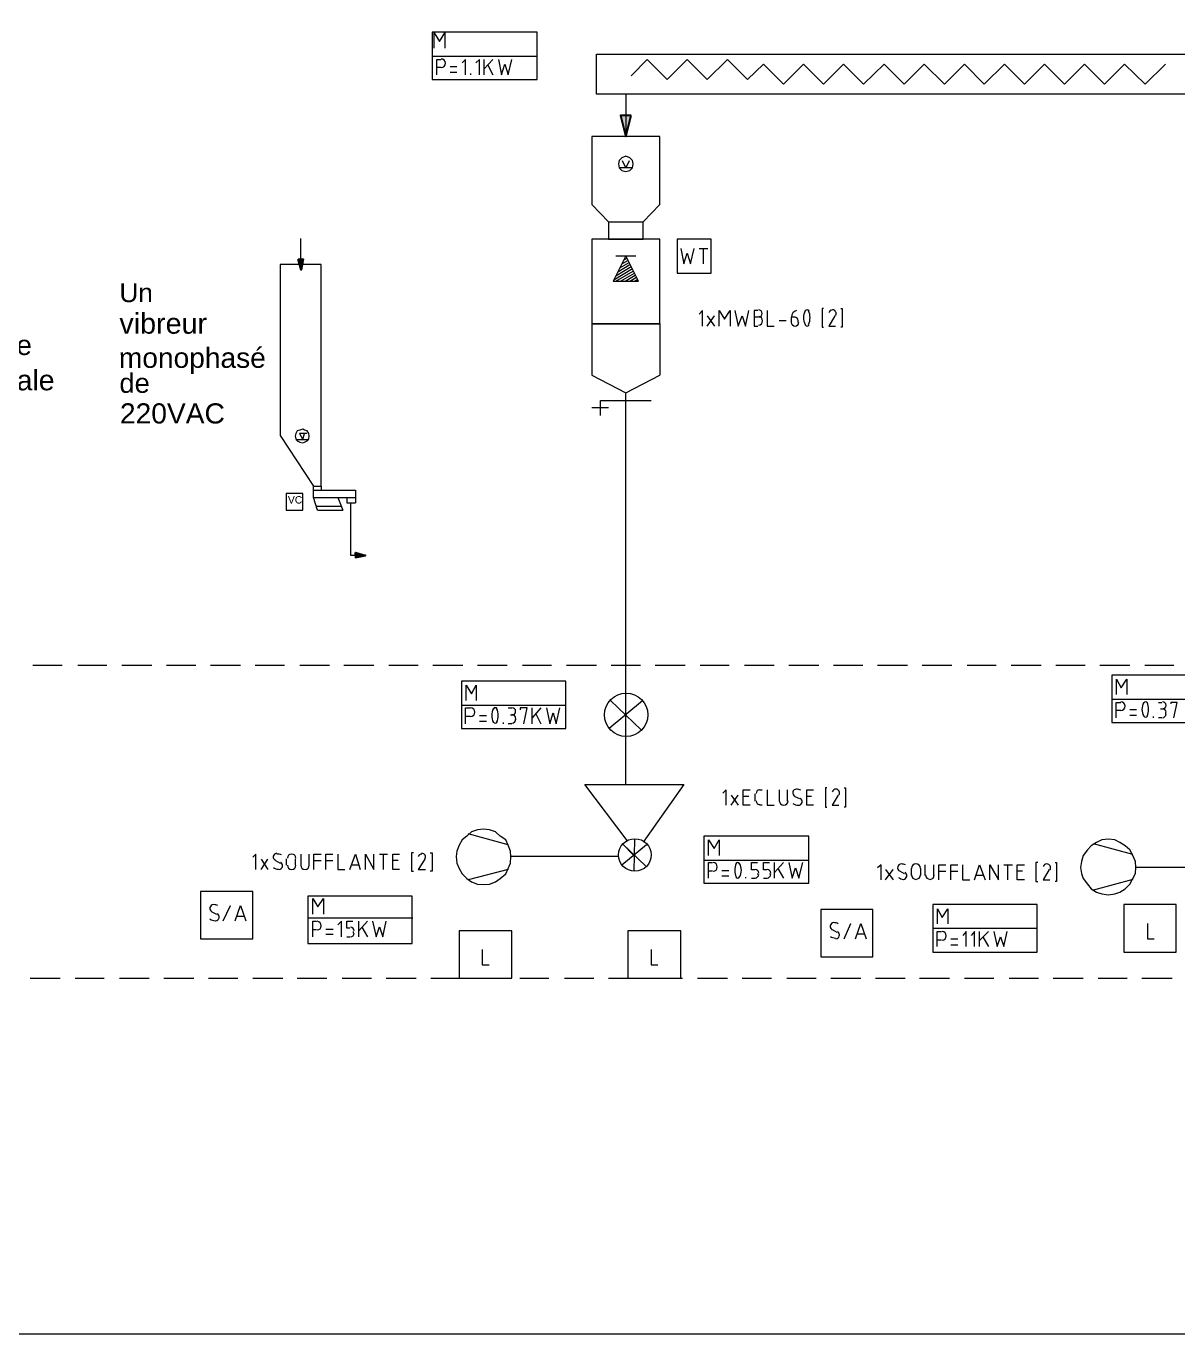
# Model space of a CAD drawing. Header units: millimetres. Extents: x 7 to 416, y 7 to 290.
# Drawn here: x 203.3 to 276.3, y 6.6 to 89.6 of the extents above; entities that cross this region are included whole.
import ezdxf

# ---------------------------------------------------------------- set-up
doc = ezdxf.new("R2010")
doc.units = ezdxf.units.MM
doc.header["$MEASUREMENT"] = 0
doc.layers.get('0').update_dxf_attribs({"linetype": 'CONTINUOUS'})
doc.styles.add('Arial$001', font='arial.ttf', dxfattribs={"height": 1.786464})

msp = doc.modelspace()

# ---------------------------------------------------------------- hatches: boundary and pattern name
at = {"true_color": 0x000007}
for points in [[(241.643, 83.89), (240.964, 83.89), (241.312, 82.566)], [(220.513, 74.773), (220.844, 74.773), (220.712, 74.095)]]:
    msp.add_hatch(color=0, dxfattribs=at).paths.add_polyline_path(points)
h = msp.add_hatch(color=0, dxfattribs=at)
h.paths.add_polyline_path([(224.153, 56.175), (224.782, 55.976), (224.153, 55.976)])
h.paths.add_polyline_path([(224.782, 55.976), (224.153, 55.976), (224.153, 55.844)])

# ---------------------------------------------------------------- linework, layer by layer
at = {"color": 0, "linetype": 'Continuous', "lineweight": 15, "true_color": 0x000007}
for points in [[(6.685, 6.585), (413.063, 6.585), (413.063, 290.091), (6.685, 290.091)], [(240.203, 76.047), (242.404, 76.047), (242.404, 77.156), (243.463, 78.248), (243.463, 82.566), (239.144, 82.566), (239.144, 78.248), (240.203, 77.156)], [(241.775, 80.829), (241.726, 81.044), (241.56, 81.209), (241.312, 81.309), (241.047, 81.209), (240.882, 81.044), (240.832, 80.829), (240.882, 80.581), (241.047, 80.415), (241.312, 80.333), (241.56, 80.415), (241.726, 80.581)], [(239.144, 76.047), (239.144, 70.669), (243.463, 70.669), (243.463, 76.047)], [(244.572, 73.896), (246.723, 73.896), (246.723, 76.047), (244.572, 76.047)], [(240.501, 73.383), (242.106, 73.383), (241.312, 74.988)]]:
    msp.add_lwpolyline(points, close=True, dxfattribs=at)
at = {"color": 0, "linetype": 'Continuous', "lineweight": 15, "true_color": 0x000005}
for points in [[(229.018, 86.173), (235.67, 86.173), (235.67, 89.185), (229.018, 89.185)], [(272.138, 45.387), (278.756, 45.387), (278.756, 48.382), (272.138, 48.382)], [(230.888, 45.006), (237.49, 45.006), (237.49, 48.001), (230.888, 48.001)], [(246.259, 35.178), (252.911, 35.178), (252.911, 38.172), (246.259, 38.172)], [(221.142, 31.355), (227.744, 31.355), (227.744, 34.367), (221.142, 34.367)], [(260.787, 30.809), (267.405, 30.809), (267.405, 33.821), (260.787, 33.821)]]:
    msp.add_lwpolyline(points, close=True, dxfattribs=at)
for points in [[(229.15, 88.159), (229.15, 89.135), (229.481, 88.589), (229.829, 89.135), (229.829, 88.159)], [(229.018, 87.663), (235.67, 87.663), (235.67, 87.663)], [(229.316, 86.471), (229.316, 87.447), (229.564, 87.447)], [(231.136, 86.471), (231.136, 87.447), (230.921, 87.232)], [(232.029, 86.471), (232.029, 87.447), (231.781, 87.232)], [(232.327, 86.471), (232.327, 87.447), (232.327, 87.447)], [(232.873, 87.447), (232.327, 86.852), (232.327, 86.852)], [(233.221, 87.447), (233.419, 86.471), (233.634, 87.15), (233.85, 86.471), (234.065, 87.447)], [(229.564, 86.935), (229.316, 86.935), (229.316, 86.935)], [(230.59, 86.984), (230.16, 86.984), (230.16, 86.984)], [(230.16, 86.637), (230.59, 86.637), (230.59, 86.637)], [(231.483, 86.471), (231.483, 86.554), (231.483, 86.554)], [(232.542, 87.1), (232.873, 86.471), (232.873, 86.471)], [(272.436, 47.157), (272.436, 48.133), (272.733, 47.587), (273.081, 48.133), (273.081, 47.157)], [(231.186, 46.777), (231.186, 47.753), (231.516, 47.207), (231.814, 47.753), (231.814, 46.777)], [(230.888, 46.479), (237.49, 46.479), (237.49, 46.479)], [(272.138, 46.859), (278.756, 46.859), (278.756, 46.859)], [(272.402, 45.684), (272.402, 46.644), (272.7, 46.644)], [(275.1, 46.644), (275.315, 46.644), (275.315, 46.644)], [(276.076, 45.684), (276.291, 46.644), (275.877, 46.644), (275.877, 46.561)], [(231.136, 45.304), (231.136, 46.313), (231.434, 46.313)], [(231.434, 45.767), (231.136, 45.767), (231.136, 45.767)], [(232.46, 45.8), (232.029, 45.8), (232.029, 45.8)], [(233.85, 46.313), (234.065, 46.313), (234.065, 46.313)], [(234.065, 45.85), (233.982, 45.85), (233.982, 45.85)], [(234.826, 45.304), (235.041, 46.313), (234.611, 46.313), (234.611, 46.181)], [(235.372, 45.304), (235.372, 46.313), (235.372, 46.313)], [(235.918, 46.313), (235.372, 45.684), (235.372, 45.684)], [(235.587, 45.933), (235.918, 45.304), (235.918, 45.304)], [(236.265, 46.313), (236.48, 45.304), (236.695, 45.982), (236.894, 45.304), (237.109, 46.313)], [(272.7, 46.148), (272.402, 46.148), (272.402, 46.148)], [(273.71, 46.181), (273.279, 46.181), (273.279, 46.181)], [(273.279, 45.85), (273.71, 45.85), (273.71, 45.85)], [(274.769, 45.684), (274.769, 45.767), (274.769, 45.767)], [(275.315, 45.684), (275.1, 45.684), (275.1, 45.684)], [(275.315, 46.23), (275.232, 46.23), (275.232, 46.23)], [(275.53, 46.015), (275.53, 45.883), (275.53, 45.883)], [(232.029, 45.469), (232.46, 45.469), (232.46, 45.469)], [(233.552, 45.304), (233.552, 45.387), (233.552, 45.387)], [(234.065, 45.304), (233.85, 45.304), (233.85, 45.304)], [(234.313, 45.635), (234.313, 45.552), (234.313, 45.552)], [(246.557, 36.948), (246.557, 37.924), (246.905, 37.378), (247.235, 37.924), (247.235, 36.948)], [(246.259, 36.65), (252.911, 36.65), (252.911, 36.65)], [(246.557, 35.508), (246.557, 36.485), (246.805, 36.485)], [(246.805, 35.939), (246.557, 35.939), (246.557, 35.939)], [(247.831, 35.972), (247.401, 35.972), (247.401, 35.972)], [(249.486, 36.021), (249.271, 36.021), (249.271, 36.485), (249.651, 36.485)], [(249.684, 35.724), (249.684, 35.806), (249.684, 35.806)], [(250.247, 36.021), (250.032, 36.021), (250.032, 36.485), (250.412, 36.485)], [(250.462, 35.724), (250.462, 35.806), (250.462, 35.806)], [(250.743, 35.508), (250.743, 36.485), (250.743, 36.485)], [(251.306, 36.485), (250.743, 35.856), (250.743, 35.856)], [(250.958, 36.104), (251.306, 35.508), (251.306, 35.508)], [(251.637, 36.485), (251.852, 35.508), (252.067, 36.154), (252.282, 35.508), (252.53, 36.485)], [(247.401, 35.641), (247.831, 35.641), (247.831, 35.641)], [(248.923, 35.508), (248.923, 35.558), (248.923, 35.558)], [(249.271, 35.508), (249.486, 35.508), (249.486, 35.508)], [(250.032, 35.508), (250.247, 35.508), (250.247, 35.508)], [(221.44, 33.225), (221.44, 34.201), (221.771, 33.688), (222.118, 34.201), (222.118, 33.225)], [(261.085, 32.596), (261.085, 33.556), (261.383, 33.01), (261.73, 33.556), (261.73, 32.596)], [(221.192, 32.977), (227.794, 32.977), (227.794, 32.977)], [(221.44, 31.786), (221.44, 32.762), (221.688, 32.762)], [(223.26, 31.786), (223.26, 32.762), (223.045, 32.547)], [(223.806, 32.332), (223.607, 32.332), (223.607, 32.762), (223.988, 32.762)], [(224.368, 31.786), (224.368, 32.762), (224.368, 32.762)], [(224.914, 32.762), (224.368, 32.166), (224.368, 32.166)], [(224.567, 32.381), (224.914, 31.786), (224.914, 31.786)], [(225.245, 32.762), (225.461, 31.786), (225.676, 32.414), (225.891, 31.786), (226.106, 32.762)], [(221.688, 32.216), (221.44, 32.216), (221.44, 32.216)], [(222.747, 32.249), (222.284, 32.249), (222.284, 32.249)], [(222.284, 31.951), (222.747, 31.951), (222.747, 31.951)], [(223.607, 31.786), (223.806, 31.786), (223.806, 31.786)], [(224.021, 32.001), (224.021, 32.116), (224.021, 32.116)], [(260.787, 32.332), (267.405, 32.332), (267.405, 32.332)], [(261.052, 31.157), (261.052, 32.116), (261.333, 32.116)], [(261.333, 31.57), (261.052, 31.57), (261.052, 31.57)], [(262.359, 31.62), (261.929, 31.62), (261.929, 31.62)], [(262.905, 31.157), (262.905, 32.116), (262.69, 31.868)], [(263.418, 31.157), (263.418, 32.116), (263.203, 31.868)], [(263.749, 31.157), (263.749, 32.116), (263.749, 32.116)], [(264.311, 32.116), (263.749, 31.537), (263.749, 31.537)], [(263.964, 31.736), (264.311, 31.157), (264.311, 31.157)], [(264.642, 32.116), (264.857, 31.157), (265.072, 31.786), (265.288, 31.157), (265.486, 32.116)], [(261.929, 31.273), (262.359, 31.273), (262.359, 31.273)]]:
    msp.add_lwpolyline(points, dxfattribs=at)
at = {"color": 0, "linetype": 'Continuous', "lineweight": 15, "true_color": 0x000007}
for points in [[(239.442, 85.247), (239.442, 87.778), (276.804, 87.778)], [(242.669, 87.447), (241.643, 86.422), (241.643, 86.422)], [(243.926, 86.173), (242.669, 87.447), (242.669, 87.447)], [(245.2, 87.447), (243.926, 86.173), (243.926, 86.173)], [(246.474, 86.173), (245.2, 87.447), (245.2, 87.447)], [(247.748, 87.447), (246.474, 86.173), (246.474, 86.173)], [(249.023, 86.173), (247.748, 87.447), (247.748, 87.447)], [(250.032, 87.15), (249.023, 86.173), (249.023, 86.173)], [(251.306, 85.876), (250.032, 87.15), (250.032, 87.15)], [(252.58, 87.15), (251.306, 85.876), (251.306, 85.876)], [(253.837, 85.876), (252.58, 87.15), (252.58, 87.15)], [(255.112, 87.15), (253.837, 85.876), (253.837, 85.876)], [(256.386, 85.876), (255.112, 87.15), (255.112, 87.15)], [(257.693, 87.15), (256.386, 85.876), (256.386, 85.876)], [(258.967, 85.876), (257.693, 87.15), (257.693, 87.15)], [(260.241, 87.15), (258.967, 85.876), (258.967, 85.876)], [(261.515, 85.876), (260.241, 87.15), (260.241, 87.15)], [(264.047, 85.876), (262.789, 87.15), (261.515, 85.876)], [(265.321, 87.15), (264.047, 85.876), (264.047, 85.876)], [(266.595, 85.876), (265.321, 87.15), (265.321, 87.15)], [(267.869, 87.15), (266.595, 85.876), (266.595, 85.876)], [(269.143, 85.876), (267.869, 87.15), (267.869, 87.15)], [(270.4, 87.15), (269.143, 85.876), (269.143, 85.876)], [(271.674, 85.876), (270.4, 87.15), (270.4, 87.15)], [(275.53, 87.15), (274.256, 85.876), (272.949, 87.15), (271.674, 85.876)], [(276.804, 85.247), (239.442, 85.247), (239.442, 85.247)], [(241.312, 85.247), (241.312, 82.566), (241.312, 82.566)], [(241.726, 80.581), (240.882, 80.581), (240.882, 80.581)], [(241.51, 81.011), (241.312, 80.581), (241.097, 81.011)], [(240.203, 77.156), (242.404, 77.156), (242.404, 77.156)], [(240.667, 74.988), (241.941, 74.988), (241.941, 74.988)], [(240.749, 74.988), (241.858, 74.988), (241.858, 74.988)], [(241.047, 74.475), (241.428, 74.69), (241.428, 74.69)], [(241.18, 74.74), (241.395, 74.856), (241.395, 74.856)], [(244.787, 75.451), (244.985, 74.475), (245.2, 75.154), (245.415, 74.475), (245.631, 75.451)], [(245.961, 75.451), (246.507, 75.451), (246.507, 75.451)], [(246.226, 74.475), (246.226, 75.451), (246.226, 75.451)], [(240.551, 73.466), (241.726, 74.177), (241.726, 74.177)], [(240.667, 73.714), (241.643, 74.31), (241.643, 74.31)], [(240.667, 73.383), (241.775, 74.012), (241.775, 74.012)], [(240.799, 73.979), (241.56, 74.442), (241.56, 74.442)], [(240.931, 74.227), (241.51, 74.574), (241.51, 74.574)], [(240.964, 73.383), (241.858, 73.896), (241.858, 73.896)], [(241.262, 73.383), (241.891, 73.764), (241.891, 73.764)], [(241.56, 73.383), (241.99, 73.631), (241.99, 73.631)], [(241.858, 73.383), (242.073, 73.515), (242.073, 73.515)], [(246.177, 70.537), (246.177, 71.513), (245.961, 71.298)], [(247.235, 70.537), (247.235, 71.513), (247.566, 70.967), (247.914, 71.513), (247.914, 70.537)], [(248.212, 71.513), (248.427, 70.537), (248.675, 71.182), (248.89, 70.537), (249.105, 71.513)], [(249.684, 71.513), (249.436, 71.513), (249.436, 70.537)], [(250.28, 71.513), (250.28, 70.537), (250.71, 70.537)], [(253.837, 71.646), (253.755, 71.646), (253.755, 70.454), (253.837, 70.454)], [(254.946, 71.646), (255.029, 71.646), (255.029, 70.454), (254.946, 70.454)], [(243.463, 70.669), (239.144, 70.669), (239.144, 67.41), (241.312, 66.301), (243.463, 67.41)], [(243.463, 70.669), (243.463, 67.41), (243.463, 67.41)], [(246.474, 70.537), (246.938, 71.182), (246.938, 71.182)], [(246.474, 71.182), (246.938, 70.537), (246.938, 70.537)], [(249.684, 71.1), (249.436, 71.1), (249.436, 71.1)], [(249.436, 70.537), (249.684, 70.537), (249.684, 70.537)], [(251.041, 70.885), (251.471, 70.885), (251.471, 70.885)], [(251.802, 71.1), (251.802, 70.752), (251.802, 70.752)], [(252.017, 71.1), (251.802, 71.1), (251.802, 71.1)], [(252.232, 70.752), (252.232, 70.885), (252.232, 70.885)], [(254.566, 71.182), (254.185, 70.537), (254.599, 70.537)], [(239.69, 65.805), (242.917, 65.805), (242.917, 65.805)], [(239.69, 64.862), (239.69, 65.126), (239.69, 65.375), (239.69, 65.805)], [(239.144, 65.375), (240.203, 65.375), (240.203, 65.375)], [(247.666, 40.125), (247.666, 41.101), (247.451, 40.886)], [(247.997, 40.125), (248.427, 40.77), (248.427, 40.77)], [(247.997, 40.77), (248.427, 40.125), (248.427, 40.125)], [(249.188, 40.125), (248.758, 40.125), (248.758, 41.101), (249.188, 41.101)], [(249.105, 40.687), (248.758, 40.687), (248.758, 40.687)], [(249.519, 40.39), (249.519, 40.853), (249.519, 40.853)], [(249.784, 41.101), (249.949, 41.101), (249.949, 41.101)], [(250.28, 41.101), (250.28, 40.125), (250.71, 40.125)], [(251.041, 41.101), (251.041, 40.39), (251.041, 40.39)], [(251.554, 40.39), (251.554, 41.101), (251.554, 41.101)], [(252.017, 40.687), (252.315, 40.555), (252.315, 40.555)], [(253.209, 40.125), (252.779, 40.125), (252.779, 41.101), (253.209, 41.101)], [(253.076, 40.687), (252.779, 40.687), (252.779, 40.687)], [(254.053, 41.233), (253.97, 41.233), (253.97, 40.009), (254.053, 40.009)], [(254.781, 40.77), (254.4, 40.125), (254.814, 40.125)], [(255.161, 41.233), (255.244, 41.233), (255.244, 40.009), (255.161, 40.009)], [(249.949, 40.125), (249.784, 40.125), (249.784, 40.125)], [(217.833, 36.054), (217.833, 37.031), (217.634, 36.832)], [(218.18, 36.054), (218.594, 36.7), (218.594, 36.7)], [(218.18, 36.7), (218.594, 36.054), (218.594, 36.054)], [(219.074, 36.617), (219.371, 36.452), (219.371, 36.452)], [(219.785, 36.319), (219.785, 36.733), (219.785, 36.733)], [(220.331, 36.733), (220.331, 36.319), (220.331, 36.319)], [(220.679, 37.031), (220.679, 36.319), (220.679, 36.319)], [(221.225, 36.319), (221.225, 37.031), (221.225, 37.031)], [(221.522, 36.054), (221.522, 37.031), (221.986, 37.031)], [(221.522, 36.617), (221.986, 36.617), (221.986, 36.617)], [(222.284, 36.054), (222.284, 37.031), (222.714, 37.031)], [(222.284, 36.617), (222.714, 36.617), (222.714, 36.617)], [(223.045, 37.031), (223.045, 36.054), (223.475, 36.054)], [(223.806, 36.054), (224.153, 37.031), (224.451, 36.054)], [(224.782, 36.054), (224.782, 37.031), (225.328, 36.054), (225.328, 37.031)], [(225.676, 37.031), (226.189, 37.031), (226.189, 37.031)], [(225.924, 36.054), (225.924, 37.031), (225.924, 37.031)], [(226.95, 36.054), (226.519, 36.054), (226.519, 37.031), (226.95, 37.031)], [(226.867, 36.617), (226.519, 36.617), (226.519, 36.617)], [(227.843, 37.113), (227.711, 37.113), (227.711, 35.939), (227.843, 35.939)], [(228.555, 36.7), (228.124, 36.054), (228.604, 36.054)], [(228.902, 37.113), (229.018, 37.113), (229.018, 35.939), (228.902, 35.939)], [(240.832, 36.865), (234.015, 36.865), (234.015, 36.865)], [(224.368, 36.319), (223.889, 36.319), (223.889, 36.319)], [(257.494, 35.393), (257.494, 36.352), (257.279, 36.154)], [(257.776, 35.393), (258.255, 36.054), (258.255, 36.054)], [(257.776, 36.054), (258.255, 35.393), (258.255, 35.393)], [(258.669, 35.972), (258.967, 35.806), (258.967, 35.806)], [(259.43, 35.674), (259.43, 36.104), (259.43, 36.104)], [(259.993, 36.104), (259.993, 35.674), (259.993, 35.674)], [(260.274, 36.352), (260.274, 35.674), (260.274, 35.674)], [(260.837, 35.674), (260.837, 36.352), (260.837, 36.352)], [(261.168, 35.393), (261.168, 36.352), (261.598, 36.352)], [(261.168, 35.939), (261.598, 35.939), (261.598, 35.939)], [(261.929, 35.393), (261.929, 36.352), (262.359, 36.352)], [(261.929, 35.939), (262.359, 35.939), (262.359, 35.939)], [(262.657, 36.352), (262.657, 35.393), (263.12, 35.393)], [(263.418, 35.393), (263.749, 36.352), (264.096, 35.393)], [(264.394, 35.393), (264.394, 36.352), (264.94, 35.393), (264.94, 36.352)], [(265.288, 36.352), (265.834, 36.352), (265.834, 36.352)], [(265.536, 35.393), (265.536, 36.352), (265.536, 36.352)], [(266.595, 35.393), (266.131, 35.393), (266.131, 36.352), (266.595, 36.352)], [(266.462, 35.939), (266.131, 35.939), (266.131, 35.939)], [(267.439, 36.485), (267.306, 36.485), (267.306, 35.293), (267.439, 35.293)], [(268.167, 36.054), (267.786, 35.393), (268.2, 35.393)], [(268.547, 36.485), (268.63, 36.485), (268.63, 35.293), (268.547, 35.293)], [(280.444, 36.187), (273.66, 36.187), (273.66, 36.187)], [(263.964, 35.674), (263.55, 35.674), (263.55, 35.674)]]:
    msp.add_lwpolyline(points, dxfattribs=at)
at = {"color": 0, "linetype": 'Continuous', "lineweight": -2, "true_color": 0x000007}
for points in [[(241.643, 83.89), (240.964, 83.89), (241.312, 82.566)], [(220.513, 74.773), (220.844, 74.773), (220.712, 74.095)], [(224.153, 56.175), (224.782, 55.976), (224.153, 55.976)], [(224.782, 55.976), (224.153, 55.976), (224.153, 55.844)]]:
    msp.add_lwpolyline(points, close=True, dxfattribs=at)
at = {"color": 0, "linetype": 'Continuous', "lineweight": 5, "true_color": 0x000007}
for points in [[(220.679, 74.773), (220.679, 76.097), (220.679, 76.097)], [(241.312, 41.449), (241.312, 66.301), (241.312, 66.301)], [(221.738, 58.855), (221.489, 59.65), (221.489, 60.378), (221.986, 60.378), (221.986, 60.129)], [(221.489, 60.129), (224.153, 60.129), (224.153, 60.129)], [(224.153, 60.129), (224.153, 59.319), (224.153, 59.319)], [(221.489, 59.65), (224.153, 59.65), (224.153, 59.65)], [(221.655, 59.104), (223.26, 59.104), (223.26, 59.104)], [(223.045, 59.65), (223.343, 58.855), (223.343, 58.855)], [(223.607, 59.65), (223.607, 59.319), (224.153, 59.319)], [(223.856, 55.976), (223.856, 59.319), (223.856, 59.319)], [(221.738, 58.855), (223.343, 58.855), (223.343, 58.855)], [(224.782, 55.976), (223.856, 55.976), (223.856, 55.976)], [(242.371, 46.743), (240.253, 45.006), (240.253, 45.006)], [(240.336, 46.777), (242.272, 44.923), (242.272, 44.923)], [(241.395, 37.891), (238.714, 41.449), (244.985, 41.449), (242.404, 37.792)], [(234.445, 36.865), (234.015, 36.865), (233.982, 37.213), (233.85, 37.593), (233.684, 37.924), (233.337, 38.172), (233.039, 38.437), (232.658, 38.57), (232.278, 38.603), (231.897, 38.57), (231.516, 38.437), (231.219, 38.172), (230.921, 37.924), (230.722, 37.593), (230.59, 37.213), (230.54, 36.865), (230.59, 36.452), (230.722, 36.104), (230.921, 35.773), (231.219, 35.475), (231.516, 35.26), (231.897, 35.128), (232.278, 35.095), (232.658, 35.128), (233.039, 35.26), (233.337, 35.475), (233.684, 35.773), (233.85, 36.104), (233.982, 36.452), (234.015, 36.865)], [(233.85, 37.626), (231.301, 38.305), (231.301, 38.305)], [(242.619, 37.626), (241.047, 36.319), (241.047, 36.319)], [(241.808, 36.948), (241.097, 37.676), (242.569, 36.27)], [(241.858, 37.974), (241.808, 35.939), (241.808, 35.939)], [(274.041, 36.187), (273.66, 36.187), (273.627, 36.567), (273.461, 36.948), (273.279, 37.295), (272.982, 37.544), (272.651, 37.759), (272.32, 37.924), (271.923, 37.974), (271.509, 37.924), (271.162, 37.759), (270.831, 37.544), (270.582, 37.295), (270.318, 36.948), (270.202, 36.567), (270.152, 36.187), (270.202, 35.806), (270.318, 35.475), (270.582, 35.128), (270.831, 34.83), (271.162, 34.615), (271.509, 34.499), (271.923, 34.449), (272.32, 34.499), (272.651, 34.615), (272.982, 34.83), (273.279, 35.128), (273.461, 35.475), (273.627, 35.806), (273.66, 36.187)], [(273.461, 36.998), (270.963, 37.676), (270.963, 37.676)], [(233.85, 36.054), (231.301, 35.393), (231.301, 35.393)], [(273.461, 35.426), (270.963, 34.747), (270.963, 34.747)]]:
    msp.add_lwpolyline(points, dxfattribs=at)
for points in [[(220.844, 74.773), (220.513, 74.773), (220.712, 74.095)], [(219.371, 74.442), (219.371, 63.588), (221.489, 60.378), (221.986, 60.378), (221.986, 74.442)], [(219.752, 59.914), (219.752, 58.855), (220.811, 58.855), (220.811, 59.914)], [(224.153, 56.175), (224.153, 55.844), (224.782, 55.976)]]:
    msp.add_lwpolyline(points, close=True, dxfattribs=at)
at = {"color": 0, "linetype": 'Continuous', "lineweight": 5, "true_color": 0x000001}
msp.add_lwpolyline([(221.225, 63.555), (221.192, 63.72), (221.092, 63.885), (220.927, 63.935), (220.811, 63.985), (220.629, 63.935), (220.464, 63.885), (220.381, 63.72), (220.331, 63.555), (220.381, 63.389), (220.464, 63.257), (220.629, 63.174), (220.811, 63.124), (220.927, 63.174), (221.092, 63.257), (221.192, 63.389)], close=True, dxfattribs=at)
for points in [[(220.381, 63.339), (221.192, 63.339), (221.192, 63.339)], [(221.059, 63.72), (220.596, 63.72), (220.811, 63.339), (220.927, 63.72)]]:
    msp.add_lwpolyline(points, dxfattribs=at)
at = {"color": 0, "linetype": 'Continuous', "lineweight": 20, "true_color": 0xbababa}
for points in [[(203.686, 49.027), (205.555, 49.027), (205.555, 49.027)], [(206.531, 49.027), (208.385, 49.027), (208.385, 49.027)], [(209.328, 49.027), (211.231, 49.027), (211.231, 49.027)], [(212.157, 49.027), (214.027, 49.027), (214.027, 49.027)], [(214.954, 49.027), (216.856, 49.027), (216.856, 49.027)], [(217.8, 49.027), (219.653, 49.027), (219.653, 49.027)], [(220.629, 49.027), (222.499, 49.027), (222.499, 49.027)], [(223.425, 49.027), (225.328, 49.027), (225.328, 49.027)], [(226.271, 49.027), (228.124, 49.027), (228.124, 49.027)], [(229.068, 49.027), (230.97, 49.027), (230.97, 49.027)], [(231.897, 49.027), (233.767, 49.027), (233.767, 49.027)], [(234.743, 49.027), (236.596, 49.027), (236.596, 49.027)], [(237.539, 49.027), (239.442, 49.027), (239.442, 49.027)], [(240.369, 49.027), (242.239, 49.027), (242.239, 49.027)], [(243.165, 49.027), (245.068, 49.027), (245.068, 49.027)], [(246.011, 49.027), (247.864, 49.027), (247.864, 49.027)], [(248.84, 49.027), (250.71, 49.027), (250.71, 49.027)], [(251.637, 49.027), (253.54, 49.027), (253.54, 49.027)], [(254.483, 49.027), (256.336, 49.027), (256.336, 49.027)], [(257.279, 49.027), (259.182, 49.027), (259.182, 49.027)], [(260.109, 49.027), (261.978, 49.027), (261.978, 49.027)], [(262.955, 49.027), (264.808, 49.027), (264.808, 49.027)], [(265.751, 49.027), (267.654, 49.027), (267.654, 49.027)], [(268.58, 49.027), (270.45, 49.027), (270.45, 49.027)], [(271.377, 49.027), (273.279, 49.027), (273.279, 49.027)], [(274.223, 49.027), (276.076, 49.027), (276.076, 49.027)], [(203.52, 29.155), (205.423, 29.155), (205.423, 29.155)], [(206.366, 29.155), (208.219, 29.155), (208.219, 29.155)], [(209.195, 29.155), (211.065, 29.155), (211.065, 29.155)], [(211.992, 29.155), (213.895, 29.155), (213.895, 29.155)], [(214.838, 29.155), (216.691, 29.155), (216.691, 29.155)], [(217.634, 29.155), (219.537, 29.155), (219.537, 29.155)], [(220.464, 29.155), (222.333, 29.155), (222.333, 29.155)], [(223.309, 29.155), (225.163, 29.155), (225.163, 29.155)], [(226.106, 29.155), (228.009, 29.155), (228.009, 29.155)], [(228.935, 29.155), (230.805, 29.155), (230.805, 29.155)], [(231.732, 29.155), (233.634, 29.155), (233.634, 29.155)], [(234.578, 29.155), (236.431, 29.155), (236.431, 29.155)], [(237.407, 29.155), (239.277, 29.155), (239.277, 29.155)], [(240.203, 29.155), (242.106, 29.155), (242.106, 29.155)], [(243.049, 29.155), (244.902, 29.155), (244.902, 29.155)], [(245.846, 29.155), (247.748, 29.155), (247.748, 29.155)], [(248.675, 29.155), (250.545, 29.155), (250.545, 29.155)], [(251.521, 29.155), (253.374, 29.155), (253.374, 29.155)], [(254.317, 29.155), (256.22, 29.155), (256.22, 29.155)], [(257.147, 29.155), (259.016, 29.155), (259.016, 29.155)], [(259.943, 29.155), (261.846, 29.155), (261.846, 29.155)], [(262.789, 29.155), (264.642, 29.155), (264.642, 29.155)], [(265.618, 29.155), (267.488, 29.155), (267.488, 29.155)], [(268.415, 29.155), (270.318, 29.155), (270.318, 29.155)], [(271.261, 29.155), (273.114, 29.155), (273.114, 29.155)], [(274.041, 29.155), (275.96, 29.155), (275.96, 29.155)]]:
    msp.add_lwpolyline(points, dxfattribs=at)
at = {"color": 0, "linetype": 'Continuous', "lineweight": 15, "true_color": 0x000003}
for points in [[(214.325, 31.653), (217.634, 31.653), (217.634, 34.665), (214.325, 34.665)], [(253.672, 30.511), (256.981, 30.511), (256.981, 33.523), (253.672, 33.523)]]:
    msp.add_lwpolyline(points, close=True, dxfattribs=at)
for points in [[(215.036, 33.357), (215.334, 33.225), (215.334, 33.225)], [(215.764, 32.795), (216.228, 33.771), (216.228, 33.771)], [(216.525, 32.795), (216.856, 33.771), (217.204, 32.795)], [(217.072, 33.06), (216.608, 33.06), (216.608, 33.06)], [(255.161, 31.653), (255.575, 32.629), (255.575, 32.629)], [(255.873, 31.653), (256.22, 32.629), (256.551, 31.653)], [(254.4, 32.249), (254.698, 32.083), (254.698, 32.083)], [(256.468, 31.951), (256.005, 31.951), (256.005, 31.951)]]:
    msp.add_lwpolyline(points, dxfattribs=at)
at = {"color": 0, "linetype": 'Continuous', "lineweight": 15, "true_color": 0x000006}
for points in [[(272.899, 30.809), (276.208, 30.809), (276.208, 33.821), (272.899, 33.821)], [(230.722, 29.155), (234.065, 29.155), (234.065, 32.166), (230.722, 32.166)], [(241.428, 29.155), (244.787, 29.155), (244.787, 32.166), (241.428, 32.166)]]:
    msp.add_lwpolyline(points, close=True, dxfattribs=at)
for points in [[(274.388, 32.629), (274.388, 31.653), (274.818, 31.653)], [(232.195, 30.975), (232.195, 29.999), (232.625, 29.999)], [(242.917, 30.975), (242.917, 29.999), (243.331, 29.999)]]:
    msp.add_lwpolyline(points, dxfattribs=at)
at = {"color": 0, "linetype": 'Continuous', "lineweight": 15, "true_color": 0x000005}
for points in [[(229.597, 86.935), (229.746, 86.935), (229.862, 87.05), (229.862, 87.216), (229.862, 87.216), (229.862, 87.365), (229.746, 87.481), (229.597, 87.481)], [(272.717, 46.148), (272.866, 46.148), (272.982, 46.264), (272.982, 46.412), (272.982, 46.412), (272.982, 46.578), (272.866, 46.694), (272.717, 46.694)], [(274.405, 46.628), (274.372, 46.677), (274.322, 46.694), (274.289, 46.694), (274.289, 46.694), (274.239, 46.694), (274.189, 46.677), (274.156, 46.628)], [(275.348, 46.23), (275.464, 46.23), (275.579, 46.33), (275.579, 46.462), (275.579, 46.462), (275.579, 46.595), (275.464, 46.694), (275.348, 46.694)], [(231.45, 45.767), (231.616, 45.767), (231.732, 45.883), (231.732, 46.032), (231.732, 46.032), (231.732, 46.197), (231.616, 46.313), (231.45, 46.313)], [(233.138, 46.247), (233.121, 46.297), (233.072, 46.313), (233.022, 46.313), (233.022, 46.313), (232.973, 46.313), (232.939, 46.297), (232.906, 46.247)], [(234.081, 45.85), (234.214, 45.85), (234.313, 45.949), (234.313, 46.082), (234.313, 46.082), (234.313, 46.214), (234.214, 46.313), (234.081, 46.313)], [(274.156, 45.784), (274.189, 45.751), (274.239, 45.718), (274.289, 45.718), (274.289, 45.718), (274.322, 45.718), (274.372, 45.751), (274.405, 45.784)], [(232.906, 45.403), (232.939, 45.354), (232.973, 45.337), (233.022, 45.337), (233.022, 45.337), (233.072, 45.337), (233.121, 45.354), (233.138, 45.403)], [(246.838, 35.939), (246.987, 35.939), (247.103, 36.054), (247.103, 36.203), (247.103, 36.203), (247.103, 36.369), (246.987, 36.485), (246.838, 36.485)], [(248.526, 36.419), (248.493, 36.468), (248.443, 36.485), (248.394, 36.485), (248.394, 36.485), (248.361, 36.485), (248.311, 36.468), (248.278, 36.419)], [(248.278, 35.575), (248.311, 35.542), (248.361, 35.508), (248.394, 35.508), (248.394, 35.508), (248.443, 35.508), (248.493, 35.542), (248.526, 35.575)], [(221.721, 32.216), (221.87, 32.216), (221.986, 32.332), (221.986, 32.48), (221.986, 32.48), (221.986, 32.629), (221.87, 32.762), (221.721, 32.762)], [(261.366, 31.57), (261.515, 31.57), (261.631, 31.703), (261.631, 31.852), (261.631, 31.852), (261.631, 32.001), (261.515, 32.116), (261.366, 32.116)]]:
    msp.add_open_spline(points, degree=3, knots=[0, 0, 0, 0, 0.125, 0.125, 0.125, 0.125, 1, 1, 1, 1], dxfattribs=at)
at = {"color": 0, "linetype": 'Continuous', "lineweight": 15, "true_color": 0x000007}
for points in [[(249.717, 71.1), (249.85, 71.1), (249.949, 71.199), (249.949, 71.331), (249.949, 71.331), (249.949, 71.447), (249.85, 71.563), (249.717, 71.563)], [(252.927, 71.497), (252.894, 71.53), (252.845, 71.563), (252.812, 71.563), (252.812, 71.563), (252.762, 71.563), (252.712, 71.53), (252.679, 71.497)], [(254.615, 71.199), (254.665, 71.282), (254.665, 71.364), (254.615, 71.447), (254.615, 71.447), (254.582, 71.513), (254.499, 71.563), (254.417, 71.563)], [(249.717, 70.587), (249.866, 70.587), (249.982, 70.703), (249.982, 70.868), (249.982, 70.868), (249.982, 71.017), (249.866, 71.133), (249.717, 71.133)], [(251.802, 70.769), (251.802, 70.653), (251.918, 70.537), (252.05, 70.537), (252.05, 70.537), (252.166, 70.537), (252.282, 70.653), (252.282, 70.769)], [(252.232, 70.885), (252.232, 70.934), (252.216, 71), (252.183, 71.033), (252.183, 71.033), (252.133, 71.083), (252.084, 71.1), (252.017, 71.083)], [(252.679, 70.603), (252.712, 70.57), (252.762, 70.537), (252.812, 70.537), (252.812, 70.537), (252.845, 70.537), (252.894, 70.57), (252.927, 70.603)], [(252.133, 41.151), (252.017, 41.151), (251.918, 41.068), (251.902, 40.969), (251.902, 40.969), (251.868, 40.869), (251.935, 40.754), (252.017, 40.704)], [(254.83, 40.787), (254.863, 40.853), (254.88, 40.952), (254.83, 41.018), (254.83, 41.018), (254.797, 41.101), (254.714, 41.151), (254.632, 41.151)], [(251.041, 40.406), (251.041, 40.257), (251.174, 40.125), (251.322, 40.125), (251.322, 40.125), (251.471, 40.125), (251.604, 40.257), (251.604, 40.406)], [(252.249, 40.125), (252.365, 40.125), (252.464, 40.208), (252.481, 40.307), (252.481, 40.307), (252.514, 40.406), (252.464, 40.522), (252.365, 40.572)], [(219.173, 37.08), (219.057, 37.08), (218.974, 36.998), (218.941, 36.898), (218.941, 36.898), (218.925, 36.799), (218.974, 36.683), (219.074, 36.634)], [(220.381, 36.766), (220.381, 36.915), (220.265, 37.031), (220.099, 37.031), (220.099, 37.031), (219.951, 37.031), (219.835, 36.915), (219.835, 36.766)], [(228.555, 36.716), (228.604, 36.799), (228.604, 36.882), (228.571, 36.965), (228.571, 36.965), (228.522, 37.031), (228.455, 37.08), (228.356, 37.08)], [(219.305, 36.054), (219.405, 36.071), (219.504, 36.137), (219.52, 36.236), (219.52, 36.236), (219.553, 36.352), (219.504, 36.452), (219.405, 36.501)], [(219.835, 36.336), (219.835, 36.187), (219.951, 36.054), (220.099, 36.054), (220.099, 36.054), (220.265, 36.054), (220.381, 36.187), (220.381, 36.336)], [(220.679, 36.336), (220.679, 36.187), (220.794, 36.054), (220.96, 36.054), (220.96, 36.054), (221.109, 36.054), (221.225, 36.187), (221.225, 36.336)], [(258.785, 36.402), (258.669, 36.402), (258.57, 36.319), (258.553, 36.22), (258.553, 36.22), (258.52, 36.121), (258.57, 36.005), (258.669, 35.955)], [(258.901, 35.426), (259.016, 35.426), (259.099, 35.508), (259.132, 35.608), (259.132, 35.608), (259.149, 35.707), (259.099, 35.823), (259.016, 35.872)], [(259.993, 36.121), (259.993, 36.286), (259.86, 36.402), (259.711, 36.402), (259.711, 36.402), (259.563, 36.402), (259.43, 36.286), (259.43, 36.121)], [(259.43, 35.707), (259.43, 35.558), (259.563, 35.426), (259.711, 35.426), (259.711, 35.426), (259.86, 35.426), (259.993, 35.558), (259.993, 35.707)], [(260.324, 35.707), (260.324, 35.558), (260.456, 35.426), (260.605, 35.426), (260.605, 35.426), (260.754, 35.426), (260.87, 35.558), (260.87, 35.707)], [(268.216, 36.038), (268.249, 36.121), (268.249, 36.203), (268.216, 36.286), (268.216, 36.286), (268.167, 36.352), (268.1, 36.402), (268.018, 36.402)]]:
    msp.add_open_spline(points, degree=3, knots=[0, 0, 0, 0, 0.125, 0.125, 0.125, 0.125, 1, 1, 1, 1], dxfattribs=at)
for points in [[(252.133, 71.53), (251.951, 71.464), (251.819, 71.298), (251.819, 71.1)], [(252.679, 71.497), (252.53, 71.232), (252.53, 70.918), (252.679, 70.636)], [(252.894, 70.636), (253.027, 70.918), (253.027, 71.232), (252.894, 71.497)], [(254.417, 71.563), (254.317, 71.563), (254.218, 71.497), (254.185, 71.381)], [(249.8, 41.101), (249.668, 41.101), (249.569, 41.002), (249.569, 40.869)], [(252.415, 41.085), (252.315, 41.134), (252.232, 41.151), (252.133, 41.151)], [(254.632, 41.151), (254.532, 41.151), (254.433, 41.085), (254.4, 40.969)], [(249.569, 40.406), (249.569, 40.274), (249.668, 40.175), (249.8, 40.175)], [(251.902, 40.241), (252.001, 40.175), (252.117, 40.141), (252.232, 40.125)], [(219.454, 36.981), (219.371, 37.014), (219.272, 37.031), (219.173, 37.031)], [(228.373, 37.031), (228.257, 37.031), (228.174, 36.965), (228.141, 36.865)], [(218.958, 36.17), (219.041, 36.104), (219.156, 36.071), (219.272, 36.071)], [(259.05, 36.352), (258.967, 36.385), (258.884, 36.402), (258.785, 36.402)], [(268.018, 36.402), (267.902, 36.402), (267.819, 36.336), (267.786, 36.236)], [(258.603, 35.542), (258.702, 35.475), (258.801, 35.426), (258.917, 35.426)]]:
    msp.add_open_spline(points, degree=3, dxfattribs=at)
at = {"color": 0, "linetype": 'Continuous', "lineweight": 5, "true_color": 0x000007}
for points in [[(242.702, 45.866), (242.702, 46.628), (242.09, 47.24), (241.328, 47.24), (241.328, 47.24), (240.567, 47.24), (239.955, 46.628), (239.955, 45.866), (239.955, 45.866), (239.955, 45.105), (240.567, 44.493), (241.328, 44.493), (241.328, 44.493), (242.09, 44.493), (242.702, 45.105), (242.702, 45.866)], [(242.917, 36.981), (242.917, 37.544), (242.454, 38.007), (241.874, 38.007), (241.874, 38.007), (241.312, 38.007), (240.832, 37.544), (240.832, 36.981), (240.832, 36.981), (240.832, 36.402), (241.312, 35.939), (241.874, 35.939), (241.874, 35.939), (242.454, 35.939), (242.917, 36.402), (242.917, 36.981)]]:
    msp.add_open_spline(points, degree=3, knots=[0, 0, 0, 0, 0.0625, 0.0625, 0.0625, 0.0625, 0.125, 0.125, 0.125, 0.125, 0.1875, 0.1875, 0.1875, 0.1875, 1, 1, 1, 1], dxfattribs=at)
at = {"color": 0, "linetype": 'Continuous', "lineweight": 15, "true_color": 0x000005}
for points in [[(274.156, 46.644), (274.007, 46.363), (274.007, 46.048), (274.156, 45.784)], [(274.372, 45.784), (274.504, 46.048), (274.504, 46.363), (274.372, 46.644)], [(232.906, 46.264), (232.757, 45.982), (232.757, 45.668), (232.906, 45.387)], [(233.105, 45.387), (233.254, 45.668), (233.254, 45.982), (233.105, 46.264)], [(234.313, 45.651), (234.313, 45.784), (234.214, 45.883), (234.081, 45.883)], [(275.579, 46.032), (275.579, 46.164), (275.464, 46.264), (275.348, 46.264)], [(275.348, 45.684), (275.464, 45.684), (275.579, 45.784), (275.579, 45.916)], [(234.081, 45.337), (234.214, 45.337), (234.313, 45.436), (234.313, 45.569)], [(248.311, 36.435), (248.179, 36.154), (248.179, 35.839), (248.311, 35.575)], [(248.526, 35.575), (248.675, 35.839), (248.675, 36.154), (248.526, 36.435)], [(249.734, 35.823), (249.734, 35.955), (249.635, 36.054), (249.502, 36.054)], [(249.502, 35.508), (249.635, 35.508), (249.734, 35.624), (249.734, 35.74)], [(250.495, 35.823), (250.495, 35.955), (250.396, 36.054), (250.263, 36.054)], [(250.263, 35.508), (250.396, 35.508), (250.495, 35.624), (250.495, 35.74)], [(224.071, 32.15), (224.071, 32.265), (223.955, 32.381), (223.839, 32.381)], [(223.839, 31.786), (223.955, 31.786), (224.071, 31.885), (224.071, 32.017)]]:
    msp.add_open_spline(points, degree=3, dxfattribs=at)
at = {"color": 0, "linetype": 'Continuous', "lineweight": 15, "true_color": 0x000003}
for points in [[(215.152, 33.821), (215.036, 33.821), (214.954, 33.738), (214.92, 33.639), (214.92, 33.639), (214.904, 33.539), (214.954, 33.424), (215.036, 33.374)], [(215.285, 32.795), (215.384, 32.795), (215.483, 32.878), (215.5, 32.977), (215.5, 32.977), (215.533, 33.093), (215.483, 33.192), (215.384, 33.242)], [(254.499, 32.679), (254.384, 32.679), (254.301, 32.596), (254.268, 32.497), (254.268, 32.497), (254.251, 32.398), (254.301, 32.282), (254.4, 32.232)], [(254.632, 31.653), (254.731, 31.653), (254.83, 31.736), (254.847, 31.835), (254.847, 31.835), (254.88, 31.934), (254.83, 32.05), (254.731, 32.1)]]:
    msp.add_open_spline(points, degree=3, knots=[0, 0, 0, 0, 0.125, 0.125, 0.125, 0.125, 1, 1, 1, 1], dxfattribs=at)
for points in [[(215.433, 33.771), (215.334, 33.804), (215.251, 33.821), (215.152, 33.821)], [(214.92, 32.911), (215.02, 32.844), (215.136, 32.811), (215.251, 32.795)], [(254.781, 32.613), (254.698, 32.662), (254.599, 32.679), (254.499, 32.679)], [(254.284, 31.802), (254.367, 31.736), (254.483, 31.703), (254.599, 31.703)]]:
    msp.add_open_spline(points, degree=3, dxfattribs=at)

# ---------------------------------------------------------------- texts
at = {"color": 0, "true_color": 0x000003, "style": 'Arial$001'}
for s, height, p in [('Un', 1.1882, (209.179, 72.052)), ('vibreur', 1.3023, (209.179, 70.051)), ('brosse', 1.2614, (198.341, 68.697)), ('monophasé', 1.277, (209.146, 67.883)), ('verticale', 1.2859, (198.374, 66.458)), ('de', 1.2415, (209.179, 66.298)), ('220VAC', 1.2796, (209.212, 64.352))]:
    msp.add_text(s, height=height, dxfattribs=at).set_placement(p)
at = {"color": 0, "true_color": 0x000007, "style": 'Arial$001'}
msp.add_text('VC', height=0.4713, dxfattribs=at).set_placement((219.868, 59.273))

doc.saveas('drawing.dxf')
